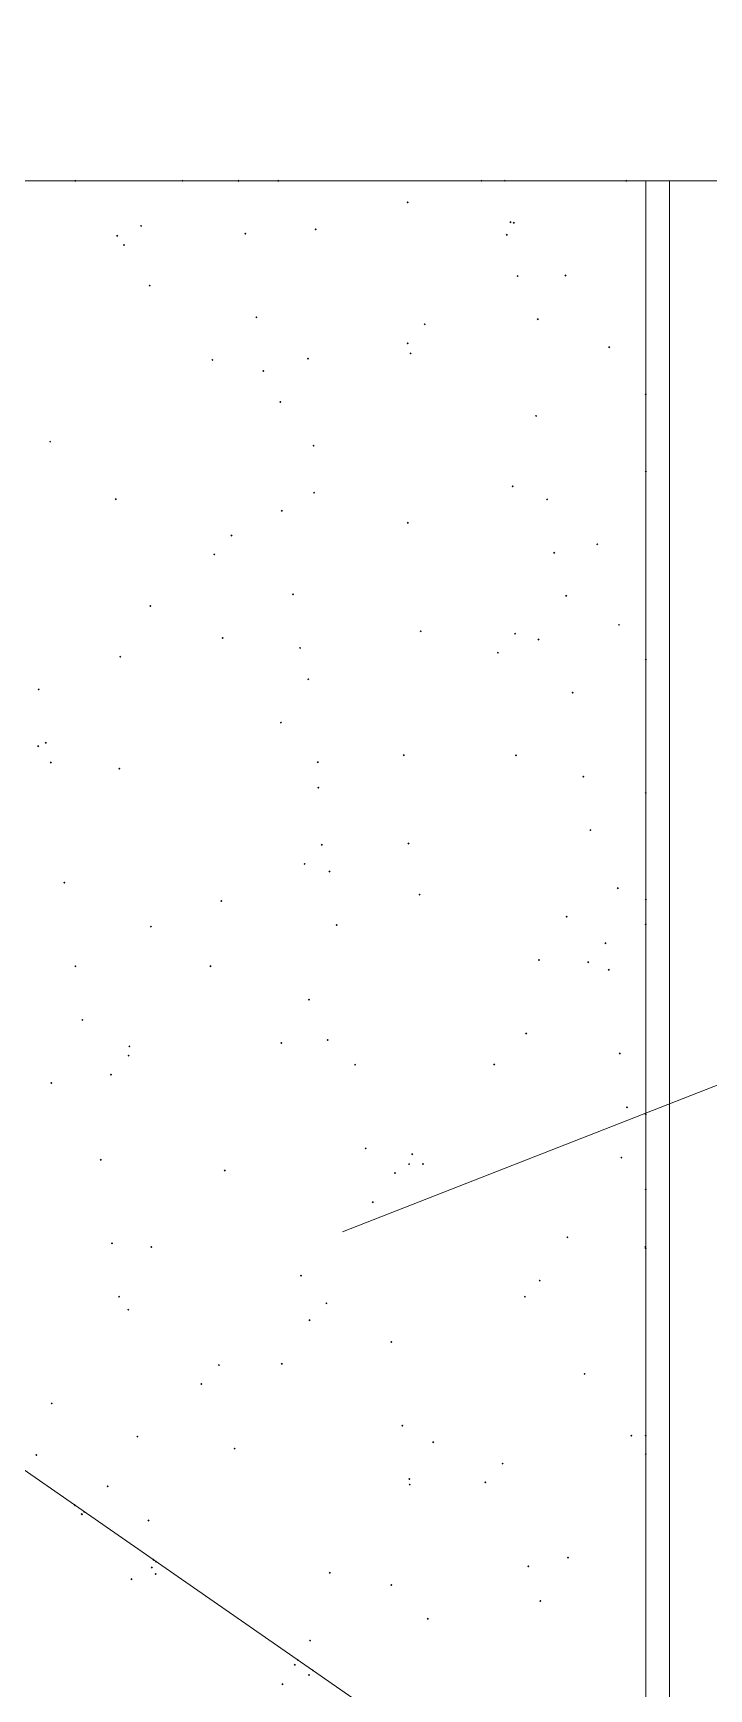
# Model space of a CAD drawing. Header units: millimetres. Extents: x 0 to 414, y 0 to 292.
# Drawn here: x 89.04 to 96.79, y 120.3 to 139.31 of the extents above; entities that cross this region are included whole.
import ezdxf

# ---------------------------------------------------------------- set-up
doc = ezdxf.new("R2010")
doc.units = ezdxf.units.MM

msp = doc.modelspace()

# ---------------------------------------------------------------- hatches: boundary and pattern name
h = msp.add_hatch(color=0)
h.dxf.hatch_style = 2
h.paths.add_polyline_path([(89.517361, 137.602031), (89.504308, 137.615083), (89.517361, 137.628136), (89.530414, 137.615083)])
h = msp.add_hatch(color=0)
h.dxf.hatch_style = 2
h.paths.add_polyline_path([(90.752083, 137.602031), (90.739031, 137.615083), (90.752083, 137.628136), (90.765136, 137.615083)])
h = msp.add_hatch(color=0)
h.dxf.hatch_style = 2
h.paths.add_polyline_path([(91.394139, 137.602031), (91.381086, 137.615083), (91.394139, 137.628136), (91.407192, 137.615083)])
h = msp.add_hatch(color=0)
h.dxf.hatch_style = 2
h.paths.add_polyline_path([(91.849222, 137.602031), (91.836169, 137.615083), (91.849222, 137.628136), (91.862275, 137.615083)])
h = msp.add_hatch(color=0)
h.dxf.hatch_style = 2
h.paths.add_polyline_path([(94.184611, 137.602031), (94.171558, 137.615083), (94.184611, 137.628136), (94.197664, 137.615083)])
h = msp.add_hatch(color=0)
h.dxf.hatch_style = 2
h.paths.add_polyline_path([(94.452722, 137.602031), (94.439669, 137.615083), (94.452722, 137.628136), (94.465775, 137.615083)])
h = msp.add_hatch(color=0)
h.dxf.hatch_style = 2
h.paths.add_polyline_path([(94.452722, 137.602031), (94.439669, 137.615083), (94.452722, 137.628136), (94.465775, 137.615083)])
h = msp.add_hatch(color=0)
h.dxf.hatch_style = 2
h.paths.add_polyline_path([(95.842667, 137.602031), (95.829614, 137.615083), (95.842667, 137.628136), (95.855719, 137.615083)])
h = msp.add_hatch(color=0)
h.dxf.hatch_style = 2
h.paths.add_polyline_path([(93.334417, 137.355086), (93.321364, 137.368139), (93.334417, 137.381192), (93.347469, 137.368139)])
h = msp.add_hatch(color=0)
h.dxf.hatch_style = 2
h.paths.add_polyline_path([(90.275833, 137.083447), (90.262781, 137.0965), (90.275833, 137.109553), (90.288886, 137.0965)])
h = msp.add_hatch(color=0)
h.dxf.hatch_style = 2
h.paths.add_polyline_path([(92.279611, 137.044642), (92.266558, 137.057694), (92.279611, 137.070747), (92.292664, 137.057694)])
h = msp.add_hatch(color=0)
h.dxf.hatch_style = 2
h.paths.add_polyline_path([(94.516222, 137.125781), (94.503169, 137.138833), (94.516222, 137.151886), (94.529275, 137.138833)])
h = msp.add_hatch(color=0)
h.dxf.hatch_style = 2
h.paths.add_polyline_path([(94.555028, 137.118725), (94.541975, 137.131778), (94.555028, 137.144831), (94.568081, 137.131778)])
h = msp.add_hatch(color=0)
h.dxf.hatch_style = 2
h.paths.add_polyline_path([(90.000667, 136.970558), (89.987614, 136.983611), (90.000667, 136.996664), (90.013719, 136.983611)])
h = msp.add_hatch(color=0)
h.dxf.hatch_style = 2
h.paths.add_polyline_path([(90.078278, 136.864725), (90.065225, 136.877778), (90.078278, 136.890831), (90.091331, 136.877778)])
h = msp.add_hatch(color=0)
h.dxf.hatch_style = 2
h.paths.add_polyline_path([(91.47175, 136.995253), (91.458697, 137.008306), (91.47175, 137.021358), (91.484803, 137.008306)])
h = msp.add_hatch(color=0)
h.dxf.hatch_style = 2
h.paths.add_polyline_path([(94.473889, 136.981142), (94.460836, 136.994194), (94.473889, 137.007247), (94.486942, 136.994194)])
h = msp.add_hatch(color=0)
h.dxf.hatch_style = 2
h.paths.add_polyline_path([(94.597361, 136.508419), (94.584308, 136.521472), (94.597361, 136.534525), (94.610414, 136.521472)])
h = msp.add_hatch(color=0)
h.dxf.hatch_style = 2
h.paths.add_polyline_path([(95.147694, 136.515475), (95.134642, 136.528528), (95.147694, 136.541581), (95.160747, 136.528528)])
h = msp.add_hatch(color=0)
h.dxf.hatch_style = 2
h.paths.add_polyline_path([(90.374611, 136.399058), (90.361558, 136.412111), (90.374611, 136.425164), (90.387664, 136.412111)])
h = msp.add_hatch(color=0)
h.dxf.hatch_style = 2
h.paths.add_polyline_path([(91.59875, 136.035697), (91.585697, 136.04875), (91.59875, 136.061803), (91.611803, 136.04875)])
h = msp.add_hatch(color=0)
h.dxf.hatch_style = 2
h.paths.add_polyline_path([(93.531972, 135.954558), (93.518919, 135.967611), (93.531972, 135.980664), (93.545025, 135.967611)])
h = msp.add_hatch(color=0)
h.dxf.hatch_style = 2
h.paths.add_polyline_path([(94.830194, 136.014531), (94.817142, 136.027583), (94.830194, 136.040636), (94.843247, 136.027583)])
h = msp.add_hatch(color=0)
h.dxf.hatch_style = 2
h.paths.add_polyline_path([(93.334417, 135.735836), (93.321364, 135.748889), (93.334417, 135.761942), (93.347469, 135.748889)])
h = msp.add_hatch(color=0)
h.dxf.hatch_style = 2
h.paths.add_polyline_path([(91.094278, 135.545336), (91.081225, 135.558389), (91.094278, 135.571442), (91.107331, 135.558389)])
h = msp.add_hatch(color=0)
h.dxf.hatch_style = 2
h.paths.add_polyline_path([(92.191417, 135.559447), (92.178364, 135.5725), (92.191417, 135.585553), (92.204469, 135.5725)])
h = msp.add_hatch(color=0)
h.dxf.hatch_style = 2
h.paths.add_polyline_path([(93.369694, 135.619419), (93.356642, 135.632472), (93.369694, 135.645525), (93.382747, 135.632472)])
h = msp.add_hatch(color=0)
h.dxf.hatch_style = 2
h.paths.add_polyline_path([(95.648639, 135.693503), (95.635586, 135.706556), (95.648639, 135.719608), (95.661692, 135.706556)])
h = msp.add_hatch(color=0)
h.dxf.hatch_style = 2
h.paths.add_polyline_path([(91.679889, 135.418336), (91.666836, 135.431389), (91.679889, 135.444442), (91.692942, 135.431389)])
h = msp.add_hatch(color=0)
h.dxf.hatch_style = 2
h.paths.add_polyline_path([(96.068444, 135.150225), (96.055392, 135.163278), (96.068444, 135.176331), (96.081497, 135.163278)])
h = msp.add_hatch(color=0)
h.dxf.hatch_style = 2
h.paths.add_polyline_path([(96.068444, 135.150225), (96.055392, 135.163278), (96.068444, 135.176331), (96.081497, 135.163278)])
h = msp.add_hatch(color=0)
h.dxf.hatch_style = 2
h.paths.add_polyline_path([(96.068444, 135.150225), (96.055392, 135.163278), (96.068444, 135.176331), (96.081497, 135.163278)])
h = msp.add_hatch(color=0)
h.dxf.hatch_style = 2
h.paths.add_polyline_path([(91.873917, 135.062031), (91.860864, 135.075083), (91.873917, 135.088136), (91.886969, 135.075083)])
h = msp.add_hatch(color=0)
h.dxf.hatch_style = 2
h.paths.add_polyline_path([(94.809028, 134.903281), (94.795975, 134.916333), (94.809028, 134.929386), (94.822081, 134.916333)])
h = msp.add_hatch(color=0)
h.dxf.hatch_style = 2
h.paths.add_polyline_path([(89.231611, 134.606947), (89.218558, 134.62), (89.231611, 134.633053), (89.244664, 134.62)])
h = msp.add_hatch(color=0)
h.dxf.hatch_style = 2
h.paths.add_polyline_path([(92.254917, 134.561086), (92.241864, 134.574139), (92.254917, 134.587192), (92.267969, 134.574139)])
h = msp.add_hatch(color=0)
h.dxf.hatch_style = 2
h.paths.add_polyline_path([(96.068444, 134.264753), (96.055392, 134.277806), (96.068444, 134.290858), (96.081497, 134.277806)])
h = msp.add_hatch(color=0)
h.dxf.hatch_style = 2
h.paths.add_polyline_path([(92.261972, 134.021336), (92.248919, 134.034389), (92.261972, 134.047442), (92.275025, 134.034389)])
h = msp.add_hatch(color=0)
h.dxf.hatch_style = 2
h.paths.add_polyline_path([(94.540917, 134.095419), (94.527864, 134.108472), (94.540917, 134.121525), (94.553969, 134.108472)])
h = msp.add_hatch(color=0)
h.dxf.hatch_style = 2
h.paths.add_polyline_path([(89.986556, 133.947253), (89.973503, 133.960306), (89.986556, 133.973358), (89.999608, 133.960306)])
h = msp.add_hatch(color=0)
h.dxf.hatch_style = 2
h.paths.add_polyline_path([(91.891556, 133.813197), (91.878503, 133.82625), (91.891556, 133.839303), (91.904608, 133.82625)])
h = msp.add_hatch(color=0)
h.dxf.hatch_style = 2
h.paths.add_polyline_path([(94.936028, 133.943725), (94.922975, 133.956778), (94.936028, 133.969831), (94.949081, 133.956778)])
h = msp.add_hatch(color=0)
h.dxf.hatch_style = 2
h.paths.add_polyline_path([(93.337944, 133.675614), (93.324892, 133.688667), (93.337944, 133.701719), (93.350997, 133.688667)])
h = msp.add_hatch(color=0)
h.dxf.hatch_style = 2
h.paths.add_polyline_path([(91.313, 133.530975), (91.299947, 133.544028), (91.313, 133.557081), (91.326053, 133.544028)])
h = msp.add_hatch(color=0)
h.dxf.hatch_style = 2
h.paths.add_polyline_path([(95.511056, 133.428669), (95.498003, 133.441722), (95.511056, 133.454775), (95.524108, 133.441722)])
h = msp.add_hatch(color=0)
h.dxf.hatch_style = 2
h.paths.add_polyline_path([(91.115444, 133.312253), (91.102392, 133.325306), (91.115444, 133.338358), (91.128497, 133.325306)])
h = msp.add_hatch(color=0)
h.dxf.hatch_style = 2
h.paths.add_polyline_path([(95.017167, 133.329892), (95.004114, 133.342944), (95.017167, 133.355997), (95.030219, 133.342944)])
h = msp.add_hatch(color=0)
h.dxf.hatch_style = 2
h.paths.add_polyline_path([(92.018556, 132.853642), (92.005503, 132.866694), (92.018556, 132.879747), (92.031608, 132.866694)])
h = msp.add_hatch(color=0)
h.dxf.hatch_style = 2
h.paths.add_polyline_path([(90.381667, 132.719586), (90.368614, 132.732639), (90.381667, 132.745692), (90.394719, 132.732639)])
h = msp.add_hatch(color=0)
h.dxf.hatch_style = 2
h.paths.add_polyline_path([(95.15475, 132.836003), (95.141697, 132.849056), (95.15475, 132.862108), (95.167803, 132.849056)])
h = msp.add_hatch(color=0)
h.dxf.hatch_style = 2
h.paths.add_polyline_path([(95.761528, 132.504392), (95.748475, 132.517444), (95.761528, 132.530497), (95.774581, 132.517444)])
h = msp.add_hatch(color=0)
h.dxf.hatch_style = 2
h.paths.add_polyline_path([(91.210694, 132.352697), (91.197642, 132.36575), (91.210694, 132.378803), (91.223747, 132.36575)])
h = msp.add_hatch(color=0)
h.dxf.hatch_style = 2
h.paths.add_polyline_path([(93.486111, 132.430308), (93.473058, 132.443361), (93.486111, 132.456414), (93.499164, 132.443361)])
h = msp.add_hatch(color=0)
h.dxf.hatch_style = 2
h.paths.add_polyline_path([(94.569139, 132.402086), (94.556086, 132.415139), (94.569139, 132.428192), (94.582192, 132.415139)])
h = msp.add_hatch(color=0)
h.dxf.hatch_style = 2
h.paths.add_polyline_path([(94.83725, 132.335058), (94.824197, 132.348111), (94.83725, 132.361164), (94.850303, 132.348111)])
h = msp.add_hatch(color=0)
h.dxf.hatch_style = 2
h.paths.add_polyline_path([(90.035944, 132.137503), (90.022892, 132.150556), (90.035944, 132.163608), (90.048997, 132.150556)])
h = msp.add_hatch(color=0)
h.dxf.hatch_style = 2
h.paths.add_polyline_path([(92.099694, 132.239808), (92.086642, 132.252861), (92.099694, 132.265914), (92.112747, 132.252861)])
h = msp.add_hatch(color=0)
h.dxf.hatch_style = 2
h.paths.add_polyline_path([(94.371583, 132.183364), (94.358531, 132.196417), (94.371583, 132.209469), (94.384636, 132.196417)])
h = msp.add_hatch(color=0)
h.dxf.hatch_style = 2
h.paths.add_polyline_path([(96.068444, 132.105753), (96.055392, 132.118806), (96.068444, 132.131858), (96.081497, 132.118806)])
h = msp.add_hatch(color=0)
h.dxf.hatch_style = 2
h.paths.add_polyline_path([(89.101083, 131.763558), (89.088031, 131.776611), (89.101083, 131.789664), (89.114136, 131.776611)])
h = msp.add_hatch(color=0)
h.dxf.hatch_style = 2
h.paths.add_polyline_path([(92.194944, 131.879975), (92.181892, 131.893028), (92.194944, 131.906081), (92.207997, 131.893028)])
h = msp.add_hatch(color=0)
h.dxf.hatch_style = 2
h.paths.add_polyline_path([(95.228833, 131.724753), (95.215781, 131.737806), (95.228833, 131.750858), (95.241886, 131.737806)])
h = msp.add_hatch(color=0)
h.dxf.hatch_style = 2
h.paths.add_polyline_path([(91.880972, 131.382558), (91.867919, 131.395611), (91.880972, 131.408664), (91.894025, 131.395611)])
h = msp.add_hatch(color=0)
h.dxf.hatch_style = 2
h.paths.add_polyline_path([(89.182222, 131.149725), (89.169169, 131.162778), (89.182222, 131.175831), (89.195275, 131.162778)])
h = msp.add_hatch(color=0)
h.dxf.hatch_style = 2
h.paths.add_polyline_path([(89.094028, 131.110919), (89.080975, 131.123972), (89.094028, 131.137025), (89.107081, 131.123972)])
h = msp.add_hatch(color=0)
h.dxf.hatch_style = 2
h.paths.add_polyline_path([(93.292083, 131.008614), (93.279031, 131.021667), (93.292083, 131.034719), (93.305136, 131.021667)])
h = msp.add_hatch(color=0)
h.dxf.hatch_style = 2
h.paths.add_polyline_path([(94.579722, 131.005086), (94.566669, 131.018139), (94.579722, 131.031192), (94.592775, 131.018139)])
h = msp.add_hatch(color=0)
h.dxf.hatch_style = 2
h.paths.add_polyline_path([(89.238667, 130.923947), (89.225614, 130.937), (89.238667, 130.950053), (89.251719, 130.937)])
h = msp.add_hatch(color=0)
h.dxf.hatch_style = 2
h.paths.add_polyline_path([(90.025361, 130.853392), (90.012308, 130.866444), (90.025361, 130.879497), (90.038414, 130.866444)])
h = msp.add_hatch(color=0)
h.dxf.hatch_style = 2
h.paths.add_polyline_path([(92.304306, 130.927475), (92.291253, 130.940528), (92.304306, 130.953581), (92.317358, 130.940528)])
h = msp.add_hatch(color=0)
h.dxf.hatch_style = 2
h.paths.add_polyline_path([(92.311361, 130.634669), (92.298308, 130.647722), (92.311361, 130.660775), (92.324414, 130.647722)])
h = msp.add_hatch(color=0)
h.dxf.hatch_style = 2
h.paths.add_polyline_path([(95.352306, 130.761669), (95.339253, 130.774722), (95.352306, 130.787775), (95.365358, 130.774722)])
h = msp.add_hatch(color=0)
h.dxf.hatch_style = 2
h.paths.add_polyline_path([(96.068444, 130.574697), (96.055392, 130.58775), (96.068444, 130.600803), (96.081497, 130.58775)])
h = msp.add_hatch(color=0)
h.dxf.hatch_style = 2
h.paths.add_polyline_path([(95.433444, 130.147836), (95.420392, 130.160889), (95.433444, 130.173942), (95.446497, 130.160889)])
h = msp.add_hatch(color=0)
h.dxf.hatch_style = 2
h.paths.add_polyline_path([(92.350167, 129.978503), (92.337114, 129.991556), (92.350167, 130.004608), (92.363219, 129.991556)])
h = msp.add_hatch(color=0)
h.dxf.hatch_style = 2
h.paths.add_polyline_path([(93.345, 129.992614), (93.331947, 130.005667), (93.345, 130.018719), (93.358053, 130.005667)])
h = msp.add_hatch(color=0)
h.dxf.hatch_style = 2
h.paths.add_polyline_path([(92.152611, 129.759781), (92.139558, 129.772833), (92.152611, 129.785886), (92.165664, 129.772833)])
h = msp.add_hatch(color=0)
h.dxf.hatch_style = 2
h.paths.add_polyline_path([(92.438361, 129.671586), (92.425308, 129.684639), (92.438361, 129.697692), (92.451414, 129.684639)])
h = msp.add_hatch(color=0)
h.dxf.hatch_style = 2
h.paths.add_polyline_path([(89.393889, 129.544586), (89.380836, 129.557639), (89.393889, 129.570692), (89.406942, 129.557639)])
h = msp.add_hatch(color=0)
h.dxf.hatch_style = 2
h.paths.add_polyline_path([(95.747417, 129.481086), (95.734364, 129.494139), (95.747417, 129.507192), (95.760469, 129.494139)])
h = msp.add_hatch(color=0)
h.dxf.hatch_style = 2
h.paths.add_polyline_path([(91.196583, 129.332919), (91.183531, 129.345972), (91.196583, 129.359025), (91.209636, 129.345972)])
h = msp.add_hatch(color=0)
h.dxf.hatch_style = 2
h.paths.add_polyline_path([(93.472, 129.407003), (93.458947, 129.420056), (93.472, 129.433108), (93.485053, 129.420056)])
h = msp.add_hatch(color=0)
h.dxf.hatch_style = 2
h.paths.add_polyline_path([(96.068444, 129.350558), (96.055392, 129.363611), (96.068444, 129.376664), (96.081497, 129.363611)])
h = msp.add_hatch(color=0)
h.dxf.hatch_style = 2
h.paths.add_polyline_path([(92.5195, 129.057753), (92.506447, 129.070806), (92.5195, 129.083858), (92.532553, 129.070806)])
h = msp.add_hatch(color=0)
h.dxf.hatch_style = 2
h.paths.add_polyline_path([(95.161806, 129.153003), (95.148753, 129.166056), (95.161806, 129.179108), (95.174858, 129.166056)])
h = msp.add_hatch(color=0)
h.dxf.hatch_style = 2
h.paths.add_polyline_path([(96.068444, 129.064808), (96.055392, 129.077861), (96.068444, 129.090914), (96.081497, 129.077861)])
h = msp.add_hatch(color=0)
h.dxf.hatch_style = 2
h.paths.add_polyline_path([(96.068444, 129.064808), (96.055392, 129.077861), (96.068444, 129.090914), (96.081497, 129.077861)])
h = msp.add_hatch(color=0)
h.dxf.hatch_style = 2
h.paths.add_polyline_path([(90.388722, 129.040114), (90.375669, 129.053167), (90.388722, 129.066219), (90.401775, 129.053167)])
h = msp.add_hatch(color=0)
h.dxf.hatch_style = 2
h.paths.add_polyline_path([(95.606306, 128.849614), (95.593253, 128.862667), (95.606306, 128.875719), (95.619358, 128.862667)])
h = msp.add_hatch(color=0)
h.dxf.hatch_style = 2
h.paths.add_polyline_path([(89.520889, 128.585031), (89.507836, 128.598083), (89.520889, 128.611136), (89.533942, 128.598083)])
h = msp.add_hatch(color=0)
h.dxf.hatch_style = 2
h.paths.add_polyline_path([(91.073111, 128.585031), (91.060058, 128.598083), (91.073111, 128.611136), (91.086164, 128.598083)])
h = msp.add_hatch(color=0)
h.dxf.hatch_style = 2
h.paths.add_polyline_path([(94.844306, 128.655586), (94.831253, 128.668639), (94.844306, 128.681692), (94.857358, 128.668639)])
h = msp.add_hatch(color=0)
h.dxf.hatch_style = 2
h.paths.add_polyline_path([(95.40875, 128.630892), (95.395697, 128.643944), (95.40875, 128.656997), (95.421803, 128.643944)])
h = msp.add_hatch(color=0)
h.dxf.hatch_style = 2
h.paths.add_polyline_path([(95.645111, 128.542697), (95.632058, 128.55575), (95.645111, 128.568803), (95.658164, 128.55575)])
h = msp.add_hatch(color=0)
h.dxf.hatch_style = 2
h.paths.add_polyline_path([(92.202, 128.200503), (92.188947, 128.213556), (92.202, 128.226608), (92.215053, 128.213556)])
h = msp.add_hatch(color=0)
h.dxf.hatch_style = 2
h.paths.add_polyline_path([(89.602028, 127.967669), (89.588975, 127.980722), (89.602028, 127.993775), (89.615081, 127.980722)])
h = msp.add_hatch(color=0)
h.dxf.hatch_style = 2
h.paths.add_polyline_path([(92.417194, 127.738364), (92.404142, 127.751417), (92.417194, 127.764469), (92.430247, 127.751417)])
h = msp.add_hatch(color=0)
h.dxf.hatch_style = 2
h.paths.add_polyline_path([(94.696139, 127.812447), (94.683086, 127.8255), (94.696139, 127.838553), (94.709192, 127.8255)])
h = msp.add_hatch(color=0)
h.dxf.hatch_style = 2
h.paths.add_polyline_path([(90.131194, 127.558447), (90.118142, 127.5715), (90.131194, 127.584553), (90.144247, 127.5715)])
h = msp.add_hatch(color=0)
h.dxf.hatch_style = 2
h.paths.add_polyline_path([(90.141778, 127.664281), (90.128725, 127.677333), (90.141778, 127.690386), (90.154831, 127.677333)])
h = msp.add_hatch(color=0)
h.dxf.hatch_style = 2
h.paths.add_polyline_path([(91.8845, 127.703086), (91.871447, 127.716139), (91.8845, 127.729192), (91.897553, 127.716139)])
h = msp.add_hatch(color=0)
h.dxf.hatch_style = 2
h.paths.add_polyline_path([(95.772111, 127.583142), (95.759058, 127.596194), (95.772111, 127.609247), (95.785164, 127.596194)])
h = msp.add_hatch(color=0)
h.dxf.hatch_style = 2
h.paths.add_polyline_path([(92.731167, 127.452614), (92.718114, 127.465667), (92.731167, 127.478719), (92.744219, 127.465667)])
h = msp.add_hatch(color=0)
h.dxf.hatch_style = 2
h.paths.add_polyline_path([(94.32925, 127.456142), (94.316197, 127.469194), (94.32925, 127.482247), (94.342303, 127.469194)])
h = msp.add_hatch(color=0)
h.dxf.hatch_style = 2
h.paths.add_polyline_path([(89.245722, 127.244475), (89.232669, 127.257528), (89.245722, 127.270581), (89.258775, 127.257528)])
h = msp.add_hatch(color=0)
h.dxf.hatch_style = 2
h.paths.add_polyline_path([(89.930111, 127.339725), (89.917058, 127.352778), (89.930111, 127.365831), (89.943164, 127.352778)])
h = msp.add_hatch(color=0)
h.dxf.hatch_style = 2
h.paths.add_polyline_path([(95.85325, 126.965781), (95.840197, 126.978833), (95.85325, 126.991886), (95.866303, 126.978833)])
h = msp.add_hatch(color=0)
h.dxf.hatch_style = 2
h.paths.add_polyline_path([(96.068444, 126.884642), (96.055392, 126.897694), (96.068444, 126.910747), (96.081497, 126.897694)])
h = msp.add_hatch(color=0)
h.dxf.hatch_style = 2
h.paths.add_polyline_path([(92.854639, 126.493058), (92.841586, 126.506111), (92.854639, 126.519164), (92.867692, 126.506111)])
h = msp.add_hatch(color=0)
h.dxf.hatch_style = 2
h.paths.add_polyline_path([(93.387333, 126.426031), (93.374281, 126.439083), (93.387333, 126.452136), (93.400386, 126.439083)])
h = msp.add_hatch(color=0)
h.dxf.hatch_style = 2
h.paths.add_polyline_path([(89.813694, 126.362531), (89.800642, 126.375583), (89.813694, 126.388636), (89.826747, 126.375583)])
h = msp.add_hatch(color=0)
h.dxf.hatch_style = 2
h.paths.add_polyline_path([(91.235389, 126.239058), (91.222336, 126.252111), (91.235389, 126.265164), (91.248442, 126.252111)])
h = msp.add_hatch(color=0)
h.dxf.hatch_style = 2
h.paths.add_polyline_path([(93.189778, 126.210836), (93.176725, 126.223889), (93.189778, 126.236942), (93.202831, 126.223889)])
h = msp.add_hatch(color=0)
h.dxf.hatch_style = 2
h.paths.add_polyline_path([(93.352056, 126.313142), (93.339003, 126.326194), (93.352056, 126.339247), (93.365108, 126.326194)])
h = msp.add_hatch(color=0)
h.dxf.hatch_style = 2
h.paths.add_polyline_path([(93.510806, 126.313142), (93.497753, 126.326194), (93.510806, 126.339247), (93.523858, 126.326194)])
h = msp.add_hatch(color=0)
h.dxf.hatch_style = 2
h.paths.add_polyline_path([(95.78975, 126.387225), (95.776697, 126.400278), (95.78975, 126.413331), (95.802803, 126.400278)])
h = msp.add_hatch(color=0)
h.dxf.hatch_style = 2
h.paths.add_polyline_path([(96.068444, 126.023864), (96.055392, 126.036917), (96.068444, 126.049969), (96.081497, 126.036917)])
h = msp.add_hatch(color=0)
h.dxf.hatch_style = 2
h.paths.add_polyline_path([(96.068444, 126.023864), (96.055392, 126.036917), (96.068444, 126.049969), (96.081497, 126.036917)])
h = msp.add_hatch(color=0)
h.dxf.hatch_style = 2
h.paths.add_polyline_path([(96.068444, 126.023864), (96.055392, 126.036917), (96.068444, 126.049969), (96.081497, 126.036917)])
h = msp.add_hatch(color=0)
h.dxf.hatch_style = 2
h.paths.add_polyline_path([(92.935778, 125.875697), (92.922725, 125.88875), (92.935778, 125.901803), (92.948831, 125.88875)])
h = msp.add_hatch(color=0)
h.dxf.hatch_style = 2
h.paths.add_polyline_path([(95.168861, 125.473531), (95.155808, 125.486583), (95.168861, 125.499636), (95.181914, 125.486583)])
h = msp.add_hatch(color=0)
h.dxf.hatch_style = 2
h.paths.add_polyline_path([(89.940694, 125.402975), (89.927642, 125.416028), (89.940694, 125.429081), (89.953747, 125.416028)])
h = msp.add_hatch(color=0)
h.dxf.hatch_style = 2
h.paths.add_polyline_path([(90.39225, 125.360642), (90.379197, 125.373694), (90.39225, 125.386747), (90.405303, 125.373694)])
h = msp.add_hatch(color=0)
h.dxf.hatch_style = 2
h.paths.add_polyline_path([(96.064917, 125.360642), (96.051864, 125.373694), (96.064917, 125.386747), (96.077969, 125.373694)])
h = msp.add_hatch(color=0)
h.dxf.hatch_style = 2
h.paths.add_polyline_path([(96.068444, 125.346531), (96.055392, 125.359583), (96.068444, 125.372636), (96.081497, 125.359583)])
h = msp.add_hatch(color=0)
h.dxf.hatch_style = 2
h.paths.add_polyline_path([(92.110278, 125.032558), (92.097225, 125.045611), (92.110278, 125.058664), (92.123331, 125.045611)])
h = msp.add_hatch(color=0)
h.dxf.hatch_style = 2
h.paths.add_polyline_path([(94.851361, 124.976114), (94.838308, 124.989167), (94.851361, 125.002219), (94.864414, 124.989167)])
h = msp.add_hatch(color=0)
h.dxf.hatch_style = 2
h.paths.add_polyline_path([(90.021833, 124.789142), (90.008781, 124.802194), (90.021833, 124.815247), (90.034886, 124.802194)])
h = msp.add_hatch(color=0)
h.dxf.hatch_style = 2
h.paths.add_polyline_path([(92.403083, 124.715058), (92.390031, 124.728111), (92.403083, 124.741164), (92.416136, 124.728111)])
h = msp.add_hatch(color=0)
h.dxf.hatch_style = 2
h.paths.add_polyline_path([(94.682028, 124.789142), (94.668975, 124.802194), (94.682028, 124.815247), (94.695081, 124.802194)])
h = msp.add_hatch(color=0)
h.dxf.hatch_style = 2
h.paths.add_polyline_path([(90.127667, 124.640975), (90.114614, 124.654028), (90.127667, 124.667081), (90.140719, 124.654028)])
h = msp.add_hatch(color=0)
h.dxf.hatch_style = 2
h.paths.add_polyline_path([(92.209056, 124.521031), (92.196003, 124.534083), (92.209056, 124.547136), (92.222108, 124.534083)])
h = msp.add_hatch(color=0)
h.dxf.hatch_style = 2
h.paths.add_polyline_path([(93.147444, 124.270558), (93.134392, 124.283611), (93.147444, 124.296664), (93.160497, 124.283611)])
h = msp.add_hatch(color=0)
h.dxf.hatch_style = 2
h.paths.add_polyline_path([(91.168361, 124.005975), (91.155308, 124.019028), (91.168361, 124.032081), (91.181414, 124.019028)])
h = msp.add_hatch(color=0)
h.dxf.hatch_style = 2
h.paths.add_polyline_path([(91.891556, 124.020086), (91.878503, 124.033139), (91.891556, 124.046192), (91.904608, 124.033139)])
h = msp.add_hatch(color=0)
h.dxf.hatch_style = 2
h.paths.add_polyline_path([(90.967278, 123.787253), (90.954225, 123.800306), (90.967278, 123.813358), (90.980331, 123.800306)])
h = msp.add_hatch(color=0)
h.dxf.hatch_style = 2
h.paths.add_polyline_path([(95.366417, 123.903669), (95.353364, 123.916722), (95.366417, 123.929775), (95.379469, 123.916722)])
h = msp.add_hatch(color=0)
h.dxf.hatch_style = 2
h.paths.add_polyline_path([(89.24925, 123.565003), (89.236197, 123.578056), (89.24925, 123.591108), (89.262303, 123.578056)])
h = msp.add_hatch(color=0)
h.dxf.hatch_style = 2
h.paths.add_polyline_path([(90.2335, 123.184003), (90.220447, 123.197056), (90.2335, 123.210108), (90.246553, 123.197056)])
h = msp.add_hatch(color=0)
h.dxf.hatch_style = 2
h.paths.add_polyline_path([(93.274444, 123.311003), (93.261392, 123.324056), (93.274444, 123.337108), (93.287497, 123.324056)])
h = msp.add_hatch(color=0)
h.dxf.hatch_style = 2
h.paths.add_polyline_path([(95.902639, 123.194586), (95.889586, 123.207639), (95.902639, 123.220692), (95.915692, 123.207639)])
h = msp.add_hatch(color=0)
h.dxf.hatch_style = 2
h.paths.add_polyline_path([(96.068444, 123.194586), (96.055392, 123.207639), (96.068444, 123.220692), (96.081497, 123.207639)])
h = msp.add_hatch(color=0)
h.dxf.hatch_style = 2
h.paths.add_polyline_path([(89.072861, 122.972336), (89.059808, 122.985389), (89.072861, 122.998442), (89.085914, 122.985389)])
h = msp.add_hatch(color=0)
h.dxf.hatch_style = 2
h.paths.add_polyline_path([(91.348278, 123.046419), (91.335225, 123.059472), (91.348278, 123.072525), (91.361331, 123.059472)])
h = msp.add_hatch(color=0)
h.dxf.hatch_style = 2
h.paths.add_polyline_path([(93.627222, 123.120503), (93.614169, 123.133556), (93.627222, 123.146608), (93.640275, 123.133556)])
h = msp.add_hatch(color=0)
h.dxf.hatch_style = 2
h.paths.add_polyline_path([(96.068444, 122.982919), (96.055392, 122.995972), (96.068444, 123.009025), (96.081497, 122.995972)])
h = msp.add_hatch(color=0)
h.dxf.hatch_style = 2
h.paths.add_polyline_path([(94.4245, 122.873558), (94.411447, 122.886611), (94.4245, 122.899664), (94.437553, 122.886611)])
h = msp.add_hatch(color=0)
h.dxf.hatch_style = 2
h.paths.add_polyline_path([(89.891306, 122.612503), (89.878253, 122.625556), (89.891306, 122.638608), (89.904358, 122.625556)])
h = msp.add_hatch(color=0)
h.dxf.hatch_style = 2
h.paths.add_polyline_path([(93.355583, 122.697169), (93.342531, 122.710222), (93.355583, 122.723275), (93.368636, 122.710222)])
h = msp.add_hatch(color=0)
h.dxf.hatch_style = 2
h.paths.add_polyline_path([(93.359111, 122.633669), (93.346058, 122.646722), (93.359111, 122.659775), (93.372164, 122.646722)])
h = msp.add_hatch(color=0)
h.dxf.hatch_style = 2
h.paths.add_polyline_path([(94.226944, 122.658364), (94.213892, 122.671417), (94.226944, 122.684469), (94.239997, 122.671417)])
h = msp.add_hatch(color=0)
h.dxf.hatch_style = 2
h.paths.add_polyline_path([(89.513833, 122.397308), (89.500781, 122.410361), (89.513833, 122.423414), (89.526886, 122.410361)])
h = msp.add_hatch(color=0)
h.dxf.hatch_style = 2
h.paths.add_polyline_path([(89.591444, 122.295003), (89.578392, 122.308056), (89.591444, 122.321108), (89.604497, 122.308056)])
h = msp.add_hatch(color=0)
h.dxf.hatch_style = 2
h.paths.add_polyline_path([(89.591444, 122.295003), (89.578392, 122.308056), (89.591444, 122.321108), (89.604497, 122.308056)])
h = msp.add_hatch(color=0)
h.dxf.hatch_style = 2
h.paths.add_polyline_path([(89.5985, 122.291475), (89.585447, 122.304528), (89.5985, 122.317581), (89.611553, 122.304528)])
h = msp.add_hatch(color=0)
h.dxf.hatch_style = 2
h.paths.add_polyline_path([(89.623194, 122.319697), (89.610142, 122.33275), (89.623194, 122.345803), (89.636247, 122.33275)])
h = msp.add_hatch(color=0)
h.dxf.hatch_style = 2
h.paths.add_polyline_path([(89.623194, 122.319697), (89.610142, 122.33275), (89.623194, 122.345803), (89.636247, 122.33275)])
h = msp.add_hatch(color=0)
h.dxf.hatch_style = 2
h.paths.add_polyline_path([(90.3605, 122.220919), (90.347447, 122.233972), (90.3605, 122.247025), (90.373553, 122.233972)])
h = msp.add_hatch(color=0)
h.dxf.hatch_style = 2
h.paths.add_polyline_path([(90.399306, 121.681169), (90.386253, 121.694222), (90.399306, 121.707275), (90.412358, 121.694222)])
h = msp.add_hatch(color=0)
h.dxf.hatch_style = 2
h.paths.add_polyline_path([(90.416944, 121.769364), (90.403892, 121.782417), (90.416944, 121.795469), (90.429997, 121.782417)])
h = msp.add_hatch(color=0)
h.dxf.hatch_style = 2
h.paths.add_polyline_path([(90.416944, 121.769364), (90.403892, 121.782417), (90.416944, 121.795469), (90.429997, 121.782417)])
h = msp.add_hatch(color=0)
h.dxf.hatch_style = 2
h.paths.add_polyline_path([(90.416944, 121.769364), (90.403892, 121.782417), (90.416944, 121.795469), (90.429997, 121.782417)])
h = msp.add_hatch(color=0)
h.dxf.hatch_style = 2
h.paths.add_polyline_path([(90.445167, 121.748197), (90.432114, 121.76125), (90.445167, 121.774303), (90.458219, 121.76125)])
h = msp.add_hatch(color=0)
h.dxf.hatch_style = 2
h.paths.add_polyline_path([(90.445167, 121.748197), (90.432114, 121.76125), (90.445167, 121.774303), (90.458219, 121.76125)])
h = msp.add_hatch(color=0)
h.dxf.hatch_style = 2
h.paths.add_polyline_path([(90.445167, 121.748197), (90.432114, 121.76125), (90.445167, 121.774303), (90.458219, 121.76125)])
h = msp.add_hatch(color=0)
h.dxf.hatch_style = 2
h.paths.add_polyline_path([(94.720833, 121.695281), (94.707781, 121.708333), (94.720833, 121.721386), (94.733886, 121.708333)])
h = msp.add_hatch(color=0)
h.dxf.hatch_style = 2
h.paths.add_polyline_path([(95.175917, 121.794058), (95.162864, 121.807111), (95.175917, 121.820164), (95.188969, 121.807111)])
h = msp.add_hatch(color=0)
h.dxf.hatch_style = 2
h.paths.add_polyline_path([(90.166472, 121.547114), (90.153419, 121.560167), (90.166472, 121.573219), (90.179525, 121.560167)])
h = msp.add_hatch(color=0)
h.dxf.hatch_style = 2
h.paths.add_polyline_path([(90.441639, 121.607086), (90.428586, 121.620139), (90.441639, 121.633192), (90.454692, 121.620139)])
h = msp.add_hatch(color=0)
h.dxf.hatch_style = 2
h.paths.add_polyline_path([(92.441889, 121.621197), (92.428836, 121.63425), (92.441889, 121.647303), (92.454942, 121.63425)])
h = msp.add_hatch(color=0)
h.dxf.hatch_style = 2
h.paths.add_polyline_path([(93.147444, 121.480086), (93.134392, 121.493139), (93.147444, 121.506192), (93.160497, 121.493139)])
h = msp.add_hatch(color=0)
h.dxf.hatch_style = 2
h.paths.add_polyline_path([(94.858417, 121.296642), (94.845364, 121.309694), (94.858417, 121.322747), (94.871469, 121.309694)])
h = msp.add_hatch(color=0)
h.dxf.hatch_style = 2
h.paths.add_polyline_path([(93.56725, 121.092031), (93.554197, 121.105083), (93.56725, 121.118136), (93.580303, 121.105083)])
h = msp.add_hatch(color=0)
h.dxf.hatch_style = 2
h.paths.add_polyline_path([(92.216111, 120.841558), (92.203058, 120.854611), (92.216111, 120.867664), (92.229164, 120.854611)])
h = msp.add_hatch(color=0)
h.dxf.hatch_style = 2
h.paths.add_polyline_path([(92.039722, 120.562864), (92.026669, 120.575917), (92.039722, 120.588969), (92.052775, 120.575917)])
h = msp.add_hatch(color=0)
h.dxf.hatch_style = 2
h.paths.add_polyline_path([(92.039722, 120.562864), (92.026669, 120.575917), (92.039722, 120.588969), (92.052775, 120.575917)])
h = msp.add_hatch(color=0)
h.dxf.hatch_style = 2
h.paths.add_polyline_path([(92.075, 120.619308), (92.061947, 120.632361), (92.075, 120.645414), (92.088053, 120.632361)])
h = msp.add_hatch(color=0)
h.dxf.hatch_style = 2
h.paths.add_polyline_path([(92.247861, 120.499364), (92.234808, 120.512417), (92.247861, 120.525469), (92.260914, 120.512417)])
h = msp.add_hatch(color=0)
h.dxf.hatch_style = 2
h.paths.add_polyline_path([(92.247861, 120.499364), (92.234808, 120.512417), (92.247861, 120.525469), (92.260914, 120.512417)])
h = msp.add_hatch(color=0)
h.dxf.hatch_style = 2
h.paths.add_polyline_path([(91.898611, 120.340614), (91.885558, 120.353667), (91.898611, 120.366719), (91.911664, 120.353667)])
h = msp.add_hatch(color=0)
h.dxf.hatch_style = 2
h.paths.add_polyline_path([(92.202, 120.446447), (92.188947, 120.4595), (92.202, 120.472553), (92.215053, 120.4595)])
h = msp.add_hatch(color=0)
h.dxf.hatch_style = 2
h.paths.add_polyline_path([(92.202, 120.446447), (92.188947, 120.4595), (92.202, 120.472553), (92.215053, 120.4595)])

# ---------------------------------------------------------------- linework, layer by layer
at = {"color": 0, "lineweight": 0}
for points in [[(130.933472, 140.560778), (92.586528, 125.546556)], [(80.634417, 137.615083), (107.667778, 137.615083)], [(96.068444, 137.615083), (96.068444, 91.524667)], [(96.340083, 137.615083), (96.340083, 91.524667)], [(94.886639, 118.677972), (83.001556, 126.932972)]]:
    msp.add_lwpolyline(points, dxfattribs=at)

doc.saveas('drawing.dxf')
